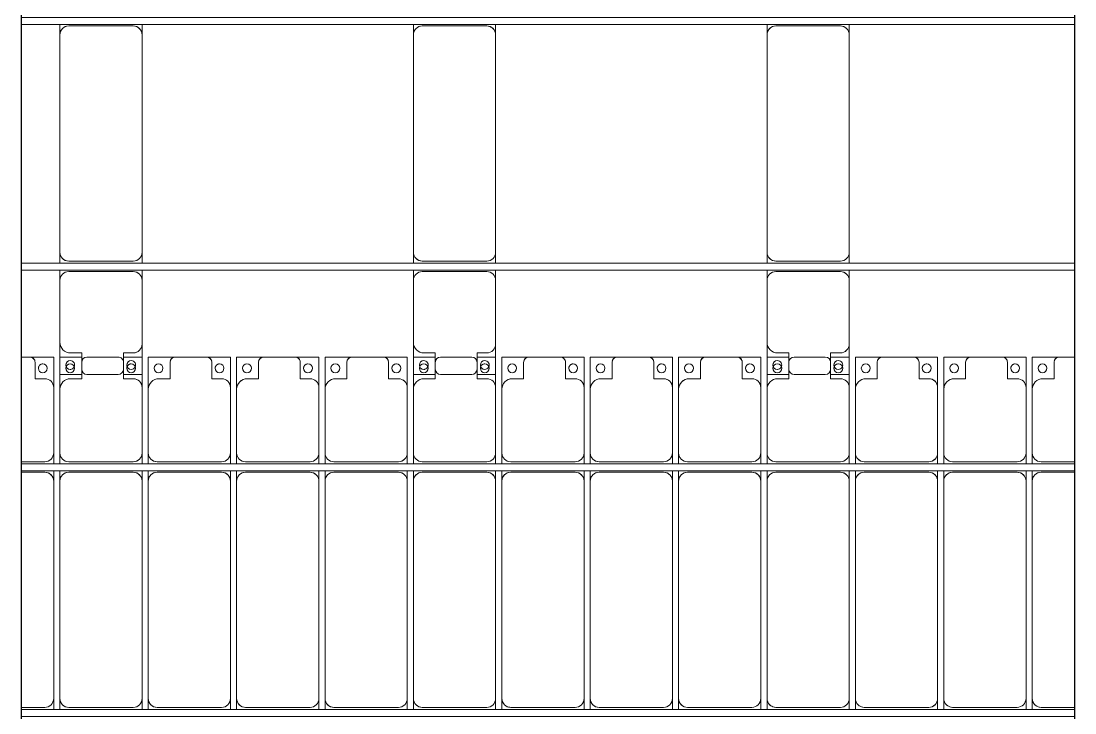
# Model space of a CAD drawing. Header units: millimetres. Extents: x -496478 to -186190, y -204059 to -87354.
# Drawn here: x -343193 to -337232, y -170108 to -166192 of the extents above; entities that cross this region are included whole.
import ezdxf

# ---------------------------------------------------------------- set-up
doc = ezdxf.new("R2010")
doc.units = ezdxf.units.MM
for name, color, linetype, lineweight in [('A-DETL-MBND', 5, 'Continuous', 9), ('A-GENM', 13, 'Continuous', 9), ('S-BEAM', 12, 'Continuous', 9)]:
    doc.layers.add(name, color=color, linetype=linetype, lineweight=lineweight)

# ---------------------------------------------------------------- blocks, each defined once
blk = doc.blocks.new('Dải phao đi lại kèm đỡ invester - DẢI PHAO ĐI LẠI-18893-BỐ TRÍ KHUNG KẾT CẤU BÈ PIN 01')
at = {"layer": 'A-DETL-MBND', "color": 8}
for p, q in [((95588.2, 1312.2), (95540, 1312.2)), ((95588.2, 1312.2), (95723.4, 1312.2)), ((95723.4, 1312.2), (95588.2, 1312.2)), ((95723.4, 1312.2), (95723.4, 1139.7)), ((95758.4, 1312.2), (95881.8, 1312.2)), ((95758.4, 1129.7), (95758.4, 1312.2)), ((96088.2, 1312.2), (95911.8, 1312.2)), ((96118.2, 1312.2), (96223.4, 1312.2)), ((96223.4, 1312.2), (96223.4, 1139.7)), ((96258.4, 1312.2), (96411.8, 1312.2)), ((96258.4, 1129.7), (96258.4, 1312.2)), ((96411.8, 1312.2), (96258.4, 1312.2)), ((96588.2, 1312.2), (96411.8, 1312.2)), ((96588.2, 1312.2), (96723.4, 1312.2)), ((96723.4, 1312.2), (96588.2, 1312.2)), ((96723.4, 1312.2), (96723.4, 1139.7)), ((96758.4, 1312.2), (96911.8, 1312.2)), ((96758.4, 1129.7), (96758.4, 1312.2)), ((96911.8, 1312.2), (96758.4, 1312.2)), ((97088.2, 1312.2), (96911.8, 1312.2)), ((97088.2, 1312.2), (97223.4, 1312.2)), ((97223.4, 1312.2), (97088.2, 1312.2)), ((97223.4, 1312.2), (97223.4, 1139.7)), ((97258.4, 1312.2), (97411.8, 1312.2)), ((97258.4, 1129.7), (97258.4, 1312.2)), ((97411.8, 1312.2), (97258.4, 1312.2)), ((97588.2, 1312.2), (97411.8, 1312.2)), ((97588.2, 1312.2), (97723.4, 1312.2)), ((97723.4, 1312.2), (97588.2, 1312.2)), ((97723.4, 1312.2), (97723.4, 1139.7)), ((97758.4, 1312.2), (97881.8, 1312.2)), ((97758.4, 1129.7), (97758.4, 1312.2)), ((98088.2, 1312.2), (97911.8, 1312.2)), ((98118.2, 1312.2), (98223.4, 1312.2)), ((98223.4, 1312.2), (98223.4, 1139.7)), ((98258.4, 1312.2), (98411.8, 1312.2)), ((98258.4, 1129.7), (98258.4, 1312.2)), ((98411.8, 1312.2), (98258.4, 1312.2)), ((98588.2, 1312.2), (98411.8, 1312.2)), ((98588.2, 1312.2), (98723.4, 1312.2)), ((98723.4, 1312.2), (98588.2, 1312.2)), ((98723.4, 1312.2), (98723.4, 1139.7)), ((98758.4, 1312.2), (98911.8, 1312.2)), ((98758.4, 1129.7), (98758.4, 1312.2)), ((98911.8, 1312.2), (98758.4, 1312.2)), ((99088.2, 1312.2), (98911.8, 1312.2)), ((99088.2, 1312.2), (99223.4, 1312.2)), ((99223.4, 1312.2), (99088.2, 1312.2)), ((99223.4, 1312.2), (99223.4, 1139.7)), ((99258.4, 1312.2), (99411.8, 1312.2)), ((99258.4, 1129.7), (99258.4, 1312.2)), ((99411.8, 1312.2), (99258.4, 1312.2)), ((99588.2, 1312.2), (99411.8, 1312.2)), ((99588.2, 1312.2), (99723.4, 1312.2)), ((99723.4, 1312.2), (99588.2, 1312.2)), ((99723.4, 1312.2), (99723.4, 1139.7)), ((99758.4, 1312.2), (99881.8, 1312.2)), ((99758.4, 1129.7), (99758.4, 1312.2)), ((100088.2, 1312.2), (99911.8, 1312.2)), ((100118.2, 1312.2), (100223.4, 1312.2)), ((100223.4, 1312.2), (100223.4, 1139.7)), ((100258.4, 1312.2), (100411.8, 1312.2)), ((100258.4, 1129.7), (100258.4, 1312.2)), ((100411.8, 1312.2), (100258.4, 1312.2)), ((100588.2, 1312.2), (100411.8, 1312.2)), ((100588.2, 1312.2), (100723.4, 1312.2)), ((100723.4, 1312.2), (100588.2, 1312.2)), ((100723.4, 1312.2), (100723.4, 1139.7)), ((100758.4, 1312.2), (100911.8, 1312.2)), ((100758.4, 1129.7), (100758.4, 1312.2)), ((100911.8, 1312.2), (100758.4, 1312.2)), ((101088.2, 1312.2), (100911.8, 1312.2)), ((101088.2, 1312.2), (101223.4, 1312.2)), ((101223.4, 1312.2), (101088.2, 1312.2)), ((101223.4, 1312.2), (101223.4, 1139.7)), ((101258.4, 1312.2), (101411.8, 1312.2)), ((101258.4, 1129.7), (101258.4, 1312.2)), ((101411.8, 1312.2), (101258.4, 1312.2)), ((101500, 1312.2), (101411.8, 1312.2)), ((95618.2, 1189.7), (95618.2, 1282.2)), ((95881.8, 1282.2), (95881.8, 1189.7)), ((96118.2, 1189.7), (96118.2, 1282.2)), ((96381.8, 1282.2), (96381.8, 1189.7)), ((96618.2, 1189.7), (96618.2, 1282.2)), ((96881.8, 1282.2), (96881.8, 1189.7)), ((97118.2, 1189.7), (97118.2, 1282.2)), ((97381.8, 1282.2), (97381.8, 1189.7)), ((97618.2, 1189.7), (97618.2, 1282.2)), ((97881.8, 1282.2), (97881.8, 1189.7)), ((98118.2, 1189.7), (98118.2, 1282.2)), ((98381.8, 1282.2), (98381.8, 1189.7)), ((98618.2, 1189.7), (98618.2, 1282.2)), ((98881.8, 1282.2), (98881.8, 1189.7)), ((99118.2, 1189.7), (99118.2, 1282.2)), ((99381.8, 1282.2), (99381.8, 1189.7)), ((99618.2, 1189.7), (99618.2, 1282.2)), ((99881.8, 1282.2), (99881.8, 1189.7)), ((100118.2, 1189.7), (100118.2, 1282.2)), ((100381.8, 1282.2), (100381.8, 1189.7)), ((100618.2, 1189.7), (100618.2, 1282.2)), ((100881.8, 1282.2), (100881.8, 1189.7)), ((101118.2, 1189.7), (101118.2, 1282.2)), ((101381.8, 1282.2), (101381.8, 1189.7)), ((95673.4, 1189.7), (95618.2, 1189.7)), ((95723.4, 769.7), (95723.4, 1139.7)), ((95881.8, 1189.7), (95818.4, 1189.7)), ((96173.4, 1189.7), (96118.2, 1189.7)), ((96223.4, 769.7), (96223.4, 1139.7)), ((96381.8, 1189.7), (96318.4, 1189.7)), ((96673.4, 1189.7), (96618.2, 1189.7)), ((96723.4, 769.7), (96723.4, 1139.7)), ((96881.8, 1189.7), (96818.4, 1189.7)), ((97173.4, 1189.7), (97118.2, 1189.7)), ((97223.4, 769.7), (97223.4, 1139.7)), ((97381.8, 1189.7), (97318.4, 1189.7)), ((97673.4, 1189.7), (97618.2, 1189.7)), ((97723.4, 769.7), (97723.4, 1139.7)), ((97881.8, 1189.7), (97818.4, 1189.7)), ((98173.4, 1189.7), (98118.2, 1189.7)), ((98223.4, 769.7), (98223.4, 1139.7)), ((98381.8, 1189.7), (98318.4, 1189.7)), ((98673.4, 1189.7), (98618.2, 1189.7)), ((98723.4, 769.7), (98723.4, 1139.7)), ((98881.8, 1189.7), (98818.4, 1189.7)), ((99173.4, 1189.7), (99118.2, 1189.7)), ((99223.4, 769.7), (99223.4, 1139.7)), ((99381.8, 1189.7), (99318.4, 1189.7)), ((99673.4, 1189.7), (99618.2, 1189.7)), ((99723.4, 769.7), (99723.4, 1139.7)), ((99881.8, 1189.7), (99818.4, 1189.7)), ((100173.4, 1189.7), (100118.2, 1189.7)), ((100223.4, 769.7), (100223.4, 1139.7)), ((100381.8, 1189.7), (100318.4, 1189.7)), ((100673.4, 1189.7), (100618.2, 1189.7)), ((100723.4, 769.7), (100723.4, 1139.7)), ((100881.8, 1189.7), (100818.4, 1189.7)), ((101173.4, 1189.7), (101118.2, 1189.7)), ((101223.4, 769.7), (101223.4, 1139.7)), ((101381.8, 1189.7), (101318.4, 1189.7)), ((95758.4, 1129.7), (95758.4, 769.7)), ((96258.4, 1129.7), (96258.4, 769.7)), ((96758.4, 1129.7), (96758.4, 769.7)), ((97258.4, 1129.7), (97258.4, 769.7)), ((97758.4, 1129.7), (97758.4, 769.7)), ((98258.4, 1129.7), (98258.4, 769.7)), ((98758.4, 1129.7), (98758.4, 769.7)), ((99258.4, 1129.7), (99258.4, 769.7)), ((99758.4, 1129.7), (99758.4, 769.7)), ((100258.4, 1129.7), (100258.4, 769.7)), ((100758.4, 1129.7), (100758.4, 769.7)), ((101258.4, 1129.7), (101258.4, 769.7)), ((95540, 719.7), (95673.4, 719.7)), ((95723.4, 769.7), (95723.4, 708)), ((95758.4, 708), (95758.4, 769.7)), ((95808.4, 719.7), (96173.4, 719.7)), ((96223.4, 769.7), (96223.4, 708)), ((96258.4, 708), (96258.4, 769.7)), ((96308.4, 719.7), (96673.4, 719.7)), ((96723.4, 769.7), (96723.4, 708)), ((96758.4, 708), (96758.4, 769.7)), ((96808.4, 719.7), (97173.4, 719.7)), ((97223.4, 769.7), (97223.4, 708)), ((97258.4, 708), (97258.4, 769.7)), ((97308.4, 719.7), (97673.4, 719.7)), ((97723.4, 769.7), (97723.4, 708)), ((97758.4, 708), (97758.4, 769.7)), ((97808.4, 719.7), (98173.4, 719.7)), ((98223.4, 769.7), (98223.4, 708)), ((98258.4, 708), (98258.4, 769.7)), ((98308.4, 719.7), (98673.4, 719.7)), ((98723.4, 769.7), (98723.4, 708)), ((98758.4, 708), (98758.4, 769.7)), ((98808.4, 719.7), (99173.4, 719.7)), ((99223.4, 769.7), (99223.4, 708)), ((99258.4, 708), (99258.4, 769.7)), ((99308.4, 719.7), (99673.4, 719.7)), ((99723.4, 769.7), (99723.4, 708)), ((99758.4, 708), (99758.4, 769.7)), ((99808.4, 719.7), (100173.4, 719.7)), ((100223.4, 769.7), (100223.4, 708)), ((100258.4, 708), (100258.4, 769.7)), ((100308.4, 719.7), (100673.4, 719.7)), ((100723.4, 769.7), (100723.4, 708)), ((100758.4, 708), (100758.4, 769.7)), ((100808.4, 719.7), (101173.4, 719.7)), ((101223.4, 769.7), (101223.4, 708)), ((101258.4, 708), (101258.4, 769.7)), ((101308.4, 719.7), (101500, 719.7)), ((95673.4, 660.3), (95540, 660.3)), ((95723.4, 668), (95723.4, 610.3)), ((95758.4, 610.3), (95758.4, 668)), ((96173.4, 660.3), (95808.4, 660.3)), ((96223.4, 668), (96223.4, 610.3)), ((96258.4, 610.3), (96258.4, 668)), ((96673.4, 660.3), (96308.4, 660.3)), ((96723.4, 668), (96723.4, 610.3)), ((96758.4, 610.3), (96758.4, 668)), ((97173.4, 660.3), (96808.4, 660.3)), ((97223.4, 668), (97223.4, 610.3)), ((97258.4, 610.3), (97258.4, 668)), ((97673.4, 660.3), (97308.4, 660.3)), ((97723.4, 668), (97723.4, 610.3)), ((97758.4, 610.3), (97758.4, 668)), ((98173.4, 660.3), (97808.4, 660.3)), ((98223.4, 668), (98223.4, 610.3)), ((98258.4, 610.3), (98258.4, 668)), ((98673.4, 660.3), (98308.4, 660.3)), ((98723.4, 668), (98723.4, 610.3)), ((98758.4, 610.3), (98758.4, 668)), ((99173.4, 660.3), (98808.4, 660.3)), ((99223.4, 668), (99223.4, 610.3)), ((99258.4, 610.3), (99258.4, 668)), ((99673.4, 660.3), (99308.4, 660.3)), ((99723.4, 668), (99723.4, 610.3)), ((99758.4, 610.3), (99758.4, 668)), ((100173.4, 660.3), (99808.4, 660.3)), ((100223.4, 668), (100223.4, 610.3)), ((100258.4, 610.3), (100258.4, 668)), ((100673.4, 660.3), (100308.4, 660.3)), ((100723.4, 668), (100723.4, 610.3)), ((100758.4, 610.3), (100758.4, 668)), ((101173.4, 660.3), (100808.4, 660.3)), ((101223.4, 668), (101223.4, 610.3)), ((101258.4, 610.3), (101258.4, 668)), ((101500, 660.3), (101308.4, 660.3)), ((95723.4, -620.3), (95723.4, 610.3)), ((95758.4, 610.3), (95758.4, -620.3)), ((96223.4, -620.3), (96223.4, 610.3)), ((96258.4, 610.3), (96258.4, -620.3)), ((96723.4, -620.3), (96723.4, 610.3)), ((96758.4, 610.3), (96758.4, -620.3)), ((97223.4, -620.3), (97223.4, 610.3)), ((97258.4, 610.3), (97258.4, -620.3)), ((97723.4, -620.3), (97723.4, 610.3)), ((97758.4, 610.3), (97758.4, -620.3)), ((98223.4, -620.3), (98223.4, 610.3)), ((98258.4, 610.3), (98258.4, -620.3)), ((98723.4, -620.3), (98723.4, 610.3)), ((98758.4, 610.3), (98758.4, -620.3)), ((99223.4, -620.3), (99223.4, 610.3)), ((99258.4, 610.3), (99258.4, -620.3)), ((99723.4, -620.3), (99723.4, 610.3)), ((99758.4, 610.3), (99758.4, -620.3)), ((100223.4, -620.3), (100223.4, 610.3)), ((100258.4, 610.3), (100258.4, -620.3)), ((100723.4, -620.3), (100723.4, 610.3)), ((100758.4, 610.3), (100758.4, -620.3)), ((101223.4, -620.3), (101223.4, 610.3)), ((101258.4, 610.3), (101258.4, -620.3)), ((95723.4, -620.3), (95723.4, -682)), ((95758.4, -682), (95758.4, -620.3)), ((96223.4, -620.3), (96223.4, -682)), ((96258.4, -682), (96258.4, -620.3)), ((96723.4, -620.3), (96723.4, -682)), ((96758.4, -682), (96758.4, -620.3)), ((97223.4, -620.3), (97223.4, -682)), ((97258.4, -682), (97258.4, -620.3)), ((97723.4, -620.3), (97723.4, -682)), ((97758.4, -682), (97758.4, -620.3)), ((98223.4, -620.3), (98223.4, -682)), ((98258.4, -682), (98258.4, -620.3)), ((98723.4, -620.3), (98723.4, -682)), ((98758.4, -682), (98758.4, -620.3)), ((99223.4, -620.3), (99223.4, -682)), ((99258.4, -682), (99258.4, -620.3)), ((99723.4, -620.3), (99723.4, -682)), ((99758.4, -682), (99758.4, -620.3)), ((100223.4, -620.3), (100223.4, -682)), ((100258.4, -682), (100258.4, -620.3)), ((100723.4, -620.3), (100723.4, -682)), ((100758.4, -682), (100758.4, -620.3)), ((101223.4, -620.3), (101223.4, -682)), ((101258.4, -682), (101258.4, -620.3)), ((95540, -670.3), (95673.4, -670.3)), ((95808.4, -670.3), (96173.4, -670.3)), ((96308.4, -670.3), (96673.4, -670.3)), ((96808.4, -670.3), (97173.4, -670.3)), ((97308.4, -670.3), (97673.4, -670.3)), ((97808.4, -670.3), (98173.4, -670.3)), ((98308.4, -670.3), (98673.4, -670.3)), ((98808.4, -670.3), (99173.4, -670.3)), ((99308.4, -670.3), (99673.4, -670.3)), ((99808.4, -670.3), (100173.4, -670.3)), ((100308.4, -670.3), (100673.4, -670.3)), ((100808.4, -670.3), (101173.4, -670.3)), ((101308.4, -670.3), (101500, -670.3))]:
    blk.add_line(p, q, dxfattribs=at)
for centre, radius, start, end in [((95588.2, 1282.2), 30, 360, 90), ((95588.2, 1282.2), 30, 75, 90), ((95588.2, 1282.2), 30, 15, 90), ((95588.2, 1282.2), 30, 75, 90), ((95911.8, 1282.2), 30, 90, 180), ((96088.2, 1282.2), 30, 360, 90), ((96411.8, 1282.2), 30, 90, 180), ((96411.8, 1282.2), 30, 90, 165), ((96411.8, 1282.2), 30, 90, 105), ((96411.8, 1282.2), 30, 90, 105), ((96588.2, 1282.2), 30, 0, 90), ((96588.2, 1282.2), 30, 75, 90), ((96588.2, 1282.2), 30, 15, 90), ((96588.2, 1282.2), 30, 75, 90), ((96911.8, 1282.2), 30, 90, 180), ((96911.8, 1282.2), 30, 90, 165), ((96911.8, 1282.2), 30, 90, 105), ((96911.8, 1282.2), 30, 90, 105), ((97088.2, 1282.2), 30, 360, 90), ((97088.2, 1282.2), 30, 75, 90), ((97088.2, 1282.2), 30, 15, 90), ((97088.2, 1282.2), 30, 75, 90), ((97411.8, 1282.2), 30, 90, 180), ((97411.8, 1282.2), 30, 90, 165), ((97411.8, 1282.2), 30, 90, 105), ((97411.8, 1282.2), 30, 90, 105), ((97588.2, 1282.2), 30, 0, 90), ((97588.2, 1282.2), 30, 75, 90), ((97588.2, 1282.2), 30, 15, 90), ((97588.2, 1282.2), 30, 75, 90), ((97911.8, 1282.2), 30, 90, 180), ((98088.2, 1282.2), 30, 0, 90), ((98411.8, 1282.2), 30, 90, 180), ((98411.8, 1282.2), 30, 90, 165), ((98411.8, 1282.2), 30, 90, 105), ((98411.8, 1282.2), 30, 90, 105), ((98588.2, 1282.2), 30, 360, 90), ((98588.2, 1282.2), 30, 75, 90), ((98588.2, 1282.2), 30, 15, 90), ((98588.2, 1282.2), 30, 75, 90), ((98911.8, 1282.2), 30, 90, 180), ((98911.8, 1282.2), 30, 90, 165), ((98911.8, 1282.2), 30, 90, 105), ((98911.8, 1282.2), 30, 90, 105), ((99088.2, 1282.2), 30, 0, 90), ((99088.2, 1282.2), 30, 75, 90), ((99088.2, 1282.2), 30, 15, 90), ((99088.2, 1282.2), 30, 75, 90), ((99411.8, 1282.2), 30, 90, 180), ((99411.8, 1282.2), 30, 90, 165), ((99411.8, 1282.2), 30, 90, 105), ((99411.8, 1282.2), 30, 90, 105), ((99588.2, 1282.2), 30, 360, 90), ((99588.2, 1282.2), 30, 75, 90), ((99588.2, 1282.2), 30, 15, 90), ((99588.2, 1282.2), 30, 75, 90), ((99911.8, 1282.2), 30, 90, 180), ((100088.2, 1282.2), 30, 0, 90), ((100411.8, 1282.2), 30, 90, 180), ((100411.8, 1282.2), 30, 90, 165), ((100411.8, 1282.2), 30, 90, 105), ((100411.8, 1282.2), 30, 90, 105), ((100588.2, 1282.2), 30, 0, 90), ((100588.2, 1282.2), 30, 75, 90), ((100588.2, 1282.2), 30, 15, 90), ((100588.2, 1282.2), 30, 75, 90), ((100911.8, 1282.2), 30, 90, 180), ((100911.8, 1282.2), 30, 90, 165), ((100911.8, 1282.2), 30, 90, 105), ((100911.8, 1282.2), 30, 90, 105), ((101088.2, 1282.2), 30, 360, 90), ((101088.2, 1282.2), 30, 75, 90), ((101088.2, 1282.2), 30, 15, 90), ((101088.2, 1282.2), 30, 75, 90), ((101411.8, 1282.2), 30, 90, 180), ((101411.8, 1282.2), 30, 90, 165), ((101411.8, 1282.2), 30, 90, 105), ((101411.8, 1282.2), 30, 90, 105), ((95661.8, 1248.6), 25, 90, 270), ((95661.8, 1248.6), 25, 150, 180), ((95661.8, 1248.6), 25, 120, 135), ((95661.8, 1248.6), 25, 90, 105), ((95661.8, 1248.6), 25, 270, 90), ((95816.8, 1248.6), 25, 90, 270), ((95816.8, 1248.6), 25, 270, 90), ((96161.8, 1248.6), 25, 90, 270), ((96161.8, 1248.6), 25, 150, 180), ((96161.8, 1248.6), 25, 120, 135), ((96161.8, 1248.6), 25, 90, 105), ((96161.8, 1248.6), 25, 270, 90), ((96316.8, 1248.6), 25, 90, 270), ((96316.8, 1248.6), 25, 270, 90), ((96661.8, 1248.6), 25, 90, 270), ((96661.8, 1248.6), 25, 150, 180), ((96661.8, 1248.6), 25, 120, 135), ((96661.8, 1248.6), 25, 90, 105), ((96661.8, 1248.6), 25, 270, 90), ((96816.8, 1248.6), 25, 90, 270), ((96816.8, 1248.6), 25, 270, 90), ((97161.8, 1248.6), 25, 90, 270), ((97161.8, 1248.6), 25, 150, 180), ((97161.8, 1248.6), 25, 120, 135), ((97161.8, 1248.6), 25, 90, 105), ((97161.8, 1248.6), 25, 270, 90), ((97316.8, 1248.6), 25, 90, 270), ((97316.8, 1248.6), 25, 270, 90), ((97661.8, 1248.6), 25, 90, 270), ((97661.8, 1248.6), 25, 150, 180), ((97661.8, 1248.6), 25, 120, 135), ((97661.8, 1248.6), 25, 90, 105), ((97661.8, 1248.6), 25, 270, 90), ((97816.8, 1248.6), 25, 90, 270), ((97816.8, 1248.6), 25, 270, 90), ((98161.8, 1248.6), 25, 90, 270), ((98161.8, 1248.6), 25, 150, 180), ((98161.8, 1248.6), 25, 120, 135), ((98161.8, 1248.6), 25, 90, 105), ((98161.8, 1248.6), 25, 270, 90), ((98316.8, 1248.6), 25, 90, 270), ((98316.8, 1248.6), 25, 270, 90), ((98661.8, 1248.6), 25, 90, 270), ((98661.8, 1248.6), 25, 150, 180), ((98661.8, 1248.6), 25, 120, 135), ((98661.8, 1248.6), 25, 90, 105), ((98661.8, 1248.6), 25, 270, 90), ((98816.8, 1248.6), 25, 90, 270), ((98816.8, 1248.6), 25, 270, 90), ((99161.8, 1248.6), 25, 90, 270), ((99161.8, 1248.6), 25, 150, 180), ((99161.8, 1248.6), 25, 120, 135), ((99161.8, 1248.6), 25, 90, 105), ((99161.8, 1248.6), 25, 270, 90), ((99316.8, 1248.6), 25, 90, 270), ((99316.8, 1248.6), 25, 270, 90), ((99661.8, 1248.6), 25, 90, 270), ((99661.8, 1248.6), 25, 150, 180), ((99661.8, 1248.6), 25, 120, 135), ((99661.8, 1248.6), 25, 90, 105), ((99661.8, 1248.6), 25, 270, 90), ((99816.8, 1248.6), 25, 90, 270), ((99816.8, 1248.6), 25, 270, 90), ((100161.8, 1248.6), 25, 90, 270), ((100161.8, 1248.6), 25, 150, 180), ((100161.8, 1248.6), 25, 120, 135), ((100161.8, 1248.6), 25, 90, 105), ((100161.8, 1248.6), 25, 270, 90), ((100316.8, 1248.6), 25, 90, 270), ((100316.8, 1248.6), 25, 270, 90), ((100661.8, 1248.6), 25, 90, 270), ((100661.8, 1248.6), 25, 150, 180), ((100661.8, 1248.6), 25, 120, 135), ((100661.8, 1248.6), 25, 90, 105), ((100661.8, 1248.6), 25, 270, 90), ((100816.8, 1248.6), 25, 90, 270), ((100816.8, 1248.6), 25, 270, 90), ((101161.8, 1248.6), 25, 90, 270), ((101161.8, 1248.6), 25, 150, 180), ((101161.8, 1248.6), 25, 120, 135), ((101161.8, 1248.6), 25, 90, 105), ((101161.8, 1248.6), 25, 270, 90), ((101316.8, 1248.6), 25, 90, 270), ((101316.8, 1248.6), 25, 270, 90), ((95673.4, 1139.7), 50, 0, 90), ((95673.4, 1139.7), 50, 45, 90), ((95818.4, 1129.7), 60, 90, 180), ((95818.4, 1129.7), 60, 90, 135), ((96173.4, 1139.7), 50, 0, 90), ((96173.4, 1139.7), 50, 45, 90), ((96318.4, 1129.7), 60, 90, 180), ((96318.4, 1129.7), 60, 90, 135), ((96673.4, 1139.7), 50, 0, 90), ((96673.4, 1139.7), 50, 45, 90), ((96818.4, 1129.7), 60, 90, 180), ((96818.4, 1129.7), 60, 90, 135), ((97173.4, 1139.7), 50, 360, 90), ((97173.4, 1139.7), 50, 45, 90), ((97318.4, 1129.7), 60, 90, 180), ((97318.4, 1129.7), 60, 90, 135), ((97673.4, 1139.7), 50, 0, 90), ((97673.4, 1139.7), 50, 45, 90), ((97818.4, 1129.7), 60, 90, 180), ((97818.4, 1129.7), 60, 90, 135), ((98173.4, 1139.7), 50, 0, 90), ((98173.4, 1139.7), 50, 45, 90), ((98318.4, 1129.7), 60, 90, 180), ((98318.4, 1129.7), 60, 90, 135), ((98673.4, 1139.7), 50, 360, 90), ((98673.4, 1139.7), 50, 45, 90), ((98818.4, 1129.7), 60, 90, 180), ((98818.4, 1129.7), 60, 90, 135), ((99173.4, 1139.7), 50, 0, 90), ((99173.4, 1139.7), 50, 45, 90), ((99318.4, 1129.7), 60, 90, 180), ((99318.4, 1129.7), 60, 90, 135), ((99673.4, 1139.7), 50, 0, 90), ((99673.4, 1139.7), 50, 45, 90), ((99818.4, 1129.7), 60, 90, 180), ((99818.4, 1129.7), 60, 90, 135), ((100173.4, 1139.7), 50, 0, 90), ((100173.4, 1139.7), 50, 45, 90), ((100318.4, 1129.7), 60, 90, 180), ((100318.4, 1129.7), 60, 90, 135), ((100673.4, 1139.7), 50, 0, 90), ((100673.4, 1139.7), 50, 46.20586, 90), ((100818.4, 1129.7), 60, 90, 180), ((100818.4, 1129.7), 60, 90, 135), ((101173.4, 1139.7), 50, 0, 90), ((101173.4, 1139.7), 50, 45, 90), ((101318.4, 1129.7), 60, 90, 180), ((101318.4, 1129.7), 60, 90, 135), ((95673.4, 769.7), 50, 270, 0), ((95673.4, 769.7), 50, 270, 315), ((95808.4, 769.7), 50, 180, 270), ((95808.4, 769.7), 50, 225, 270), ((96173.4, 769.7), 50, 270, 360), ((96173.4, 769.7), 50, 270, 315), ((96308.4, 769.7), 50, 180, 270), ((96308.4, 769.7), 50, 225, 270), ((96673.4, 769.7), 50, 270, 0), ((96673.4, 769.7), 50, 270, 315), ((96808.4, 769.7), 50, 180, 270), ((96808.4, 769.7), 50, 225, 270), ((97173.4, 769.7), 50, 270, 0), ((97173.4, 769.7), 50, 270, 315), ((97308.4, 769.7), 50, 180, 270), ((97308.4, 769.7), 50, 225, 270), ((97673.4, 769.7), 50, 270, 360), ((97673.4, 769.7), 50, 270, 315), ((97808.4, 769.7), 50, 180, 270), ((97808.4, 769.7), 50, 225, 270), ((98173.4, 769.7), 50, 270, 0), ((98173.4, 769.7), 50, 270, 315), ((98308.4, 769.7), 50, 180, 270), ((98308.4, 769.7), 50, 225, 270), ((98673.4, 769.7), 50, 270, 360), ((98673.4, 769.7), 50, 270, 315), ((98808.4, 769.7), 50, 180, 270), ((98808.4, 769.7), 50, 225, 270), ((99173.4, 769.7), 50, 270, 0), ((99173.4, 769.7), 50, 270, 315), ((99308.4, 769.7), 50, 180, 270), ((99308.4, 769.7), 50, 225, 270), ((99673.4, 769.7), 50, 270, 0), ((99673.4, 769.7), 50, 270, 315), ((99808.4, 769.7), 50, 180, 270), ((99808.4, 769.7), 50, 225, 270), ((100173.4, 769.7), 50, 270, 360), ((100173.4, 769.7), 50, 270, 315), ((100308.4, 769.7), 50, 180, 270), ((100308.4, 769.7), 50, 225, 270), ((100673.4, 769.7), 50, 270, 360), ((100673.4, 769.7), 50, 270, 313.78566), ((100808.4, 769.7), 50, 180, 270), ((100808.4, 769.7), 50, 225, 270), ((101173.4, 769.7), 50, 270, 360), ((101173.4, 769.7), 50, 270, 315), ((101308.4, 769.7), 50, 180, 270), ((101308.4, 769.7), 50, 225, 270), ((95673.4, 610.3), 50, 360, 90), ((95673.4, 610.3), 50, 15, 90), ((95808.4, 610.3), 50, 90, 180), ((95808.4, 610.3), 50, 105, 180), ((96173.4, 610.3), 50, 0, 90), ((96173.4, 610.3), 50, 15, 90), ((96308.4, 610.3), 50, 90, 180), ((96308.4, 610.3), 50, 105, 180), ((96673.4, 610.3), 50, 360, 90), ((96673.4, 610.3), 50, 15, 90), ((96808.4, 610.3), 50, 90, 180), ((96808.4, 610.3), 50, 105, 180), ((97173.4, 610.3), 50, 0, 90), ((97173.4, 610.3), 50, 15, 90), ((97308.4, 610.3), 50, 90, 180), ((97308.4, 610.3), 50, 105, 180), ((97673.4, 610.3), 50, 0, 90), ((97673.4, 610.3), 50, 15, 90), ((97808.4, 610.3), 50, 90, 180), ((97808.4, 610.3), 50, 105, 180), ((98173.4, 610.3), 50, 360, 90), ((98173.4, 610.3), 50, 15, 90), ((98308.4, 610.3), 50, 90, 180), ((98308.4, 610.3), 50, 105, 180), ((98673.4, 610.3), 50, 0, 90), ((98673.4, 610.3), 50, 15, 90), ((98808.4, 610.3), 50, 90, 180), ((98808.4, 610.3), 50, 105, 180), ((99173.4, 610.3), 50, 0, 90), ((99173.4, 610.3), 50, 15, 90), ((99308.4, 610.3), 50, 90, 180), ((99308.4, 610.3), 50, 105, 180), ((99673.4, 610.3), 50, 360, 90), ((99673.4, 610.3), 50, 15, 90), ((99808.4, 610.3), 50, 90, 180), ((99808.4, 610.3), 50, 105, 180), ((100173.4, 610.3), 50, 0, 90), ((100173.4, 610.3), 50, 15, 90), ((100308.4, 610.3), 50, 90, 180), ((100308.4, 610.3), 50, 105, 180), ((100673.4, 610.3), 50, 0, 90), ((100673.4, 610.3), 50, 46.21601, 90), ((100808.4, 610.3), 50, 90, 180), ((100808.4, 610.3), 50, 105, 180), ((101173.4, 610.3), 50, 0, 90), ((101173.4, 610.3), 50, 15, 90), ((101308.4, 610.3), 50, 90, 180), ((101308.4, 610.3), 50, 105, 180), ((100673.4, 610.3), 50, 15, 45), ((95673.4, -620.3), 50, 270, 360), ((95673.4, -620.3), 50, 270, 360), ((95808.4, -620.3), 50, 180, 270), ((95808.4, -620.3), 50, 195, 270), ((96173.4, -620.3), 50, 270, 360), ((96173.4, -620.3), 50, 270, 360), ((96308.4, -620.3), 50, 180, 270), ((96308.4, -620.3), 50, 195, 270), ((96673.4, -620.3), 50, 270, 0), ((96673.4, -620.3), 50, 270, 0), ((96808.4, -620.3), 50, 180, 270), ((96808.4, -620.3), 50, 195, 270), ((97173.4, -620.3), 50, 270, 360), ((97173.4, -620.3), 50, 270, 360), ((97308.4, -620.3), 50, 180, 270), ((97308.4, -620.3), 50, 195, 270), ((97673.4, -620.3), 50, 270, 0), ((97673.4, -620.3), 50, 270, 0), ((97808.4, -620.3), 50, 180, 270), ((97808.4, -620.3), 50, 195, 270), ((98173.4, -620.3), 50, 270, 0), ((98173.4, -620.3), 50, 270, 0), ((98308.4, -620.3), 50, 180, 270), ((98308.4, -620.3), 50, 195, 255), ((98673.4, -620.3), 50, 270, 360), ((98673.4, -620.3), 50, 270, 360), ((98808.4, -620.3), 50, 180, 270), ((98808.4, -620.3), 50, 195, 270), ((99173.4, -620.3), 50, 270, 0), ((99173.4, -620.3), 50, 270, 0), ((99308.4, -620.3), 50, 180, 270), ((99308.4, -620.3), 50, 195, 270), ((99673.4, -620.3), 50, 270, 360), ((99673.4, -620.3), 50, 270, 360), ((99808.4, -620.3), 50, 180, 270), ((99808.4, -620.3), 50, 195, 270), ((100173.4, -620.3), 50, 270, 0), ((100173.4, -620.3), 50, 270, 0), ((100308.4, -620.3), 50, 180, 270), ((100308.4, -620.3), 50, 195, 270), ((100673.4, -620.3), 50, 270, 0), ((100673.4, -620.3), 50, 315, 0), ((100808.4, -620.3), 50, 180, 270), ((100808.4, -620.3), 50, 195, 270), ((101173.4, -620.3), 50, 270, 360), ((101173.4, -620.3), 50, 270, 360), ((101308.4, -620.3), 50, 180, 270), ((101308.4, -620.3), 50, 195, 270), ((98308.4, -620.3), 50, 259.14981, 270), ((100673.4, -620.3), 50, 270, 313.759)]:
    blk.add_arc(centre, radius, start, end, dxfattribs=at)
blk = doc.blocks.new('Dai phao do pin - DẢI PHAO ĐỠ PIN-V49-BỐ TRÍ KHUNG KẾT CẤU BÈ PIN 01')
at = {"layer": 'A-DETL-MBND', "color": 8}
for p, q in [((-1312.2, 241.6), (-1129.7, 241.6)), ((-1312.2, 118.2), (-1312.2, 241.6)), ((-779.7, 241.6), (-1129.7, 241.6)), ((-779.7, 241.6), (-722, 241.6)), ((-682, 241.6), (-620.3, 241.6)), ((610.3, 241.6), (-620.3, 241.6)), ((610.3, 241.6), (668, 241.6)), ((-1189.7, 181.6), (-1189.7, 118.2)), ((-729.7, -173.4), (-729.7, 191.6)), ((-670.3, 191.6), (-670.3, -173.4)), ((660.3, -173.4), (660.3, 191.6)), ((-1312.2, 88.2), (-1312.2, -88.2)), ((-1189.7, 118.2), (-1282.2, 118.2)), ((-1312.2, -223.4), (-1312.2, -118.2)), ((-1282.2, -118.2), (-1189.7, -118.2)), ((-1189.7, -118.2), (-1189.7, -173.4)), ((-1139.7, -223.4), (-1312.2, -223.4)), ((-1139.7, -223.4), (-779.7, -223.4)), ((-722, -223.4), (-779.7, -223.4)), ((-620.3, -223.4), (-682, -223.4)), ((-620.3, -223.4), (610.3, -223.4)), ((668, -223.4), (610.3, -223.4))]:
    blk.add_line(p, q, dxfattribs=at)
for centre, radius, start, end in [((-1129.7, 181.6), 60, 90, 180), ((-779.7, 191.6), 50, 360, 90), ((-620.3, 191.6), 50, 90, 180), ((-620.3, 191.6), 50, 105, 180), ((610.3, 191.6), 50, 360, 90), ((610.3, 191.6), 50, 15, 90), ((-1258.6, 183.2), 25, 0, 180), ((-1258.6, 183.2), 25, 180, 0), ((-1258.6, 183.2), 25, 180, 195), ((-1129.7, 181.6), 60, 135, 180), ((-779.7, 191.6), 50, 360, 45), ((-1282.2, 88.2), 30, 90, 180), ((-1282.2, -88.2), 30, 180, 270), ((-1258.6, -161.8), 25, 0, 180), ((-1258.6, -161.8), 25, 105, 180), ((-1258.6, -161.8), 25, 180, 0), ((-1139.7, -173.4), 50, 180, 270), ((-1139.7, -173.4), 50, 180, 225), ((-779.7, -173.4), 50, 270, 360), ((-779.7, -173.4), 50, 315, 360), ((-620.3, -173.4), 50, 180, 270), ((-620.3, -173.4), 50, 180, 270), ((610.3, -173.4), 50, 270, 360), ((610.3, -173.4), 50, 285, 360)]:
    blk.add_arc(centre, radius, start, end, dxfattribs=at)
blk = doc.blocks.new('Dai phao do pin - DẢI PHAO ĐỠ PIN-V50-BỐ TRÍ KHUNG KẾT CẤU BÈ PIN 01')
at = {"layer": 'A-DETL-MBND', "color": 8}
for p, q in [((-1312.2, 241.6), (-1129.7, 241.6)), ((-1312.2, 118.2), (-1312.2, 241.6)), ((-779.7, 241.6), (-1129.7, 241.6)), ((-779.7, 241.6), (-722, 241.6)), ((-682, 241.6), (-620.3, 241.6)), ((610.3, 241.6), (-620.3, 241.6)), ((610.3, 241.6), (668, 241.6)), ((-1189.7, 181.6), (-1189.7, 118.2)), ((-729.7, -173.4), (-729.7, 191.6)), ((-670.3, 191.6), (-670.3, -173.4)), ((660.3, -173.4), (660.3, 191.6)), ((-1312.2, 88.2), (-1312.2, -88.2)), ((-1189.7, 118.2), (-1282.2, 118.2)), ((-1312.2, -223.4), (-1312.2, -118.2)), ((-1282.2, -118.2), (-1189.7, -118.2)), ((-1189.7, -118.2), (-1189.7, -173.4)), ((-1139.7, -223.4), (-1312.2, -223.4)), ((-1139.7, -223.4), (-779.7, -223.4)), ((-722, -223.4), (-779.7, -223.4)), ((-620.3, -223.4), (-682, -223.4)), ((-620.3, -223.4), (610.3, -223.4)), ((668, -223.4), (610.3, -223.4))]:
    blk.add_line(p, q, dxfattribs=at)
for centre, radius, start, end in [((-1129.7, 181.6), 60, 90, 180), ((-779.7, 191.6), 50, 360, 90), ((-620.3, 191.6), 50, 90, 180), ((-620.3, 191.6), 50, 105, 180), ((610.3, 191.6), 50, 360, 90), ((610.3, 191.6), 50, 15, 90), ((-1258.6, 183.2), 25, 0, 180), ((-1258.6, 183.2), 25, 180, 0), ((-1258.6, 183.2), 25, 180, 195), ((-1129.7, 181.6), 60, 135, 180), ((-779.7, 191.6), 50, 360, 45), ((-1282.2, 88.2), 30, 90, 180), ((-1282.2, -88.2), 30, 180, 270), ((-1258.6, -161.8), 25, 0, 180), ((-1258.6, -161.8), 25, 105, 180), ((-1258.6, -161.8), 25, 180, 0), ((-1139.7, -173.4), 50, 180, 270), ((-1139.7, -173.4), 50, 180, 225), ((-779.7, -173.4), 50, 270, 360), ((-779.7, -173.4), 50, 315, 360), ((-620.3, -173.4), 50, 180, 270), ((-620.3, -173.4), 50, 180, 270), ((610.3, -173.4), 50, 270, 360), ((610.3, -173.4), 50, 285, 360)]:
    blk.add_arc(centre, radius, start, end, dxfattribs=at)
blk = doc.blocks.new('Dai phao do pin - DẢI PHAO ĐỠ PIN-V51-BỐ TRÍ KHUNG KẾT CẤU BÈ PIN 01')
at = {"layer": 'A-DETL-MBND', "color": 8}
for p, q in [((-1312.2, 241.6), (-1129.7, 241.6)), ((-1312.2, 118.2), (-1312.2, 241.6)), ((-779.7, 241.6), (-1129.7, 241.6)), ((-779.7, 241.6), (-722, 241.6)), ((-682, 241.6), (-620.3, 241.6)), ((610.3, 241.6), (-620.3, 241.6)), ((610.3, 241.6), (668, 241.6)), ((-1189.7, 181.6), (-1189.7, 118.2)), ((-729.7, -173.4), (-729.7, 191.6)), ((-670.3, 191.6), (-670.3, -173.4)), ((660.3, -173.4), (660.3, 191.6)), ((-1312.2, 88.2), (-1312.2, -88.2)), ((-1189.7, 118.2), (-1282.2, 118.2)), ((-1312.2, -223.4), (-1312.2, -118.2)), ((-1282.2, -118.2), (-1189.7, -118.2)), ((-1189.7, -118.2), (-1189.7, -173.4)), ((-1139.7, -223.4), (-1312.2, -223.4)), ((-1139.7, -223.4), (-779.7, -223.4)), ((-722, -223.4), (-779.7, -223.4)), ((-620.3, -223.4), (-682, -223.4)), ((-620.3, -223.4), (610.3, -223.4)), ((668, -223.4), (610.3, -223.4))]:
    blk.add_line(p, q, dxfattribs=at)
for centre, radius, start, end in [((-1129.7, 181.6), 60, 90, 180), ((-779.7, 191.6), 50, 360, 90), ((-620.3, 191.6), 50, 90, 180), ((-620.3, 191.6), 50, 105, 180), ((610.3, 191.6), 50, 360, 90), ((610.3, 191.6), 50, 15, 90), ((-1258.6, 183.2), 25, 0, 180), ((-1258.6, 183.2), 25, 180, 0), ((-1258.6, 183.2), 25, 180, 195), ((-1129.7, 181.6), 60, 135, 180), ((-779.7, 191.6), 50, 360, 45), ((-1282.2, 88.2), 30, 90, 180), ((-1282.2, -88.2), 30, 180, 270), ((-1258.6, -161.8), 25, 0, 180), ((-1258.6, -161.8), 25, 105, 180), ((-1258.6, -161.8), 25, 180, 0), ((-1139.7, -173.4), 50, 180, 270), ((-1139.7, -173.4), 50, 180, 225), ((-779.7, -173.4), 50, 270, 360), ((-779.7, -173.4), 50, 315, 360), ((-620.3, -173.4), 50, 180, 270), ((-620.3, -173.4), 50, 180, 270), ((610.3, -173.4), 50, 270, 360), ((610.3, -173.4), 50, 285, 360)]:
    blk.add_arc(centre, radius, start, end, dxfattribs=at)
blk = doc.blocks.new('Dầm C52 - Dầm C52-V86-BỐ TRÍ KHUNG KẾT CẤU BÈ PIN 01')
at = {"layer": 'S-BEAM', "color": 1}
for p, q in [((-52610.9, 20), (-46650.9, 20)), ((-46650.9, -20), (-52610.9, -20))]:
    blk.add_line(p, q, dxfattribs=at)
blk = doc.blocks.new('Dầm C52 - Hộp 40x60-24147-BỐ TRÍ KHUNG KẾT CẤU BÈ PIN 01')
at = {"layer": 'S-BEAM', "color": 3, "lineweight": 25}
for p, q in [((-37857.1, 20), (37857.1, 20)), ((37857.1, -20), (-37857.1, -20))]:
    blk.add_line(p, q, dxfattribs=at)
blk = doc.blocks.new('HOBANMONG_BEPIN 1_rvt-1-BỐ TRÍ KHUNG KẾT CẤU BÈ PIN 01')
at = {"layer": 'A-GENM', "lineweight": 9}
for name, p, rotation in [('Dai phao do pin - DẢI PHAO ĐỠ PIN-V49-BỐ TRÍ KHUNG KẾT CẤU BÈ PIN 01', (-342731.7, -166880.4), 90.00075860989342), ('Dai phao do pin - DẢI PHAO ĐỠ PIN-V50-BỐ TRÍ KHUNG KẾT CẤU BÈ PIN 01', (-340731.7, -166880.4), 90.00075860989342), ('Dai phao do pin - DẢI PHAO ĐỠ PIN-V51-BỐ TRÍ KHUNG KẾT CẤU BÈ PIN 01', (-338731.7, -166880.4), 90.00075860989342), ('Dải phao đi lại kèm đỡ invester - DẢI PHAO ĐI LẠI-18893-BỐ TRÍ KHUNG KẾT CẤU BÈ PIN 01', (-438731.7, -169407.1), 0.0007586099545854)]:
    blk.add_blockref(name, p, dxfattribs=dict(at, rotation=rotation))
at = {"layer": 'S-BEAM', "lineweight": 9}
for name, p, rotation in [('Dầm C52 - Hộp 40x60-24147-BỐ TRÍ KHUNG KẾT CẤU BÈ PIN 01', (-343212.2, -133139.7), 90.00075860989166), ('Dầm C52 - Hộp 40x60-24147-BỐ TRÍ KHUNG KẾT CẤU BÈ PIN 01', (-337212.2, -133139.6), 90.00075860989166), ('Dầm C52 - Dầm C52-V86-BỐ TRÍ KHUNG KẾT CẤU BÈ PIN 01', (-389842.6, -166193), 180.0007586094741), ('Dầm C52 - Dầm C52-V86-BỐ TRÍ KHUNG KẾT CẤU BÈ PIN 01', (-389842.6, -167583), 180.0007586094741), ('Dầm C52 - Dầm C52-V86-BỐ TRÍ KHUNG KẾT CẤU BÈ PIN 01', (-389842.6, -168718.4), 180.0007586094741), ('Dầm C52 - Dầm C52-V86-BỐ TRÍ KHUNG KẾT CẤU BÈ PIN 01', (-389842.5, -170108.4), 180.0007586094741)]:
    blk.add_blockref(name, p, dxfattribs=dict(at, rotation=rotation))

msp = doc.modelspace()

# ---------------------------------------------------------------- block references
at = {"lineweight": 5}
msp.add_blockref('HOBANMONG_BEPIN 1_rvt-1-BỐ TRÍ KHUNG KẾT CẤU BÈ PIN 01', (0, 0), dxfattribs=at)

doc.saveas('drawing.dxf')
